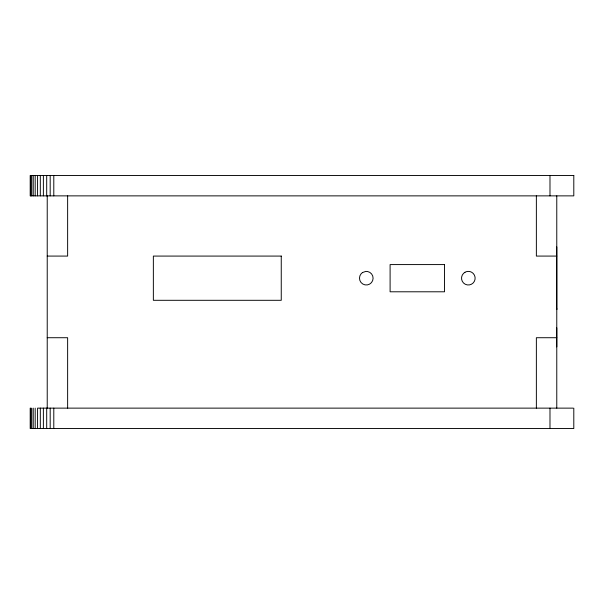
<?xml version="1.0" encoding="UTF-8"?>
<svg xmlns="http://www.w3.org/2000/svg" width="604" height="604" viewBox="0 0 604 604"><rect width="100%" height="100%" fill="white"/><g stroke="black" fill="none" stroke-linecap="round" stroke-linejoin="round"><path stroke-width="0.91" d="M556.775 346.9L556.775 327.851M556.775 246.908L556.775 309.482L556.775 308.599M47.225 256.081L67.633 256.081L67.633 195.87M556.775 256.081L536.367 256.081L536.367 195.87M47.225 337.719L67.633 337.719L67.633 408.13M556.775 337.719L536.367 337.719L536.367 408.13M572.992 408.13L37.569 408.13L37.569 428.538M573.8 408.13L573.8 428.538L30.2 428.538L30.2 408.13M556.775 195.87L556.775 408.13M549.987 175.462L549.987 195.87M549.987 408.13L549.987 428.538M53.794 175.462L53.794 195.87M53.794 408.13L53.794 428.538M50.185 175.462L50.185 195.87M50.185 408.13L50.185 428.538M47.225 195.87L47.225 408.13M46.697 175.462L46.697 195.87M46.697 408.13L46.697 428.538M43.382 175.462L43.382 195.87M43.382 408.13L43.382 428.538M40.317 175.462L40.317 195.87M40.317 408.13L40.317 428.538M37.569 175.462L37.569 195.87M35.191 175.462L35.191 195.87M35.191 408.13L35.191 428.538M33.228 175.462L33.228 195.87M33.228 408.13L33.228 428.538M31.718 175.462L31.718 195.87M31.718 408.13L31.718 428.538M30.706 175.462L30.706 195.87M30.706 408.13L30.706 428.538M362.476 272.555L361.147 273.733A6.803 6.803 0 0 0 362.793 284.023A6.803 6.803 0 0 0 372.645 280.618A6.803 6.803 0 0 0 367.579 271.513L365.805 271.4L362.476 272.555M464.937 272.298L463.525 273.378A6.803 6.803 0 0 0 463.525 282.997A6.803 6.803 0 0 0 473.143 282.997A6.803 6.803 0 0 0 473.143 273.378L471.739 272.298A6.803 6.803 0 0 0 464.937 272.298M573.8 175.462L30.2 175.462L30.2 195.87L573.8 195.87L573.8 175.462M281.253 256.081L153.356 256.081L153.356 300.301L281.253 300.301L281.253 256.081M444.521 264.582L390.101 264.582L390.101 291.792L444.521 291.792L444.521 264.582"/></g></svg>
